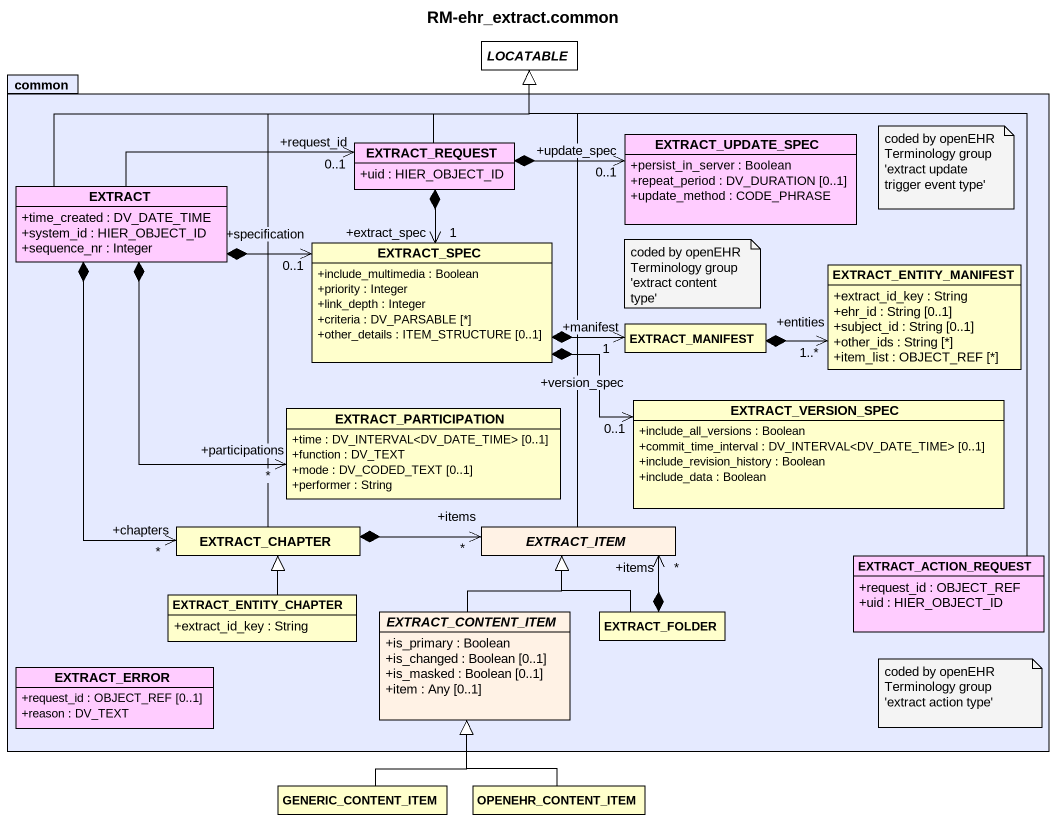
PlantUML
@startuml
title RM-ehr_extract.common
hide circle
hide empty members
skinparam classAttributeIconSize 0
abstract class LOCATABLE #FFFFFF
package common #E5EAFF {
  class EXTRACT_REQUEST #FFCCFF {
    +uid : HIER_OBJECT_ID
  }
  class EXTRACT_UPDATE_SPEC #FFCCFF {
    +persist_in_server : Boolean
    +repeat_period : DV_DURATION [0..1]
    +update_method : CODE_PHRASE
  }
  class EXTRACT #FFCCFF {
    +time_created : DV_DATE_TIME
    +system_id : HIER_OBJECT_ID
    +sequence_nr : Integer
  }
  class EXTRACT_SPEC #FFFFCC {
    +include_multimedia : Boolean
    +priority : Integer
    +link_depth : Integer
    +criteria : DV_PARSABLE [*]
    +other_details : ITEM_STRUCTURE [0..1]
  }
  class EXTRACT_ENTITY_MANIFEST #FFFFCC {
    +extract_id_key : String
    +ehr_id : String [0..1]
    +subject_id : String [0..1]
    +other_ids : String [*]
    +item_list : OBJECT_REF [*]
  }
  class EXTRACT_MANIFEST #FFFFCC
  class EXTRACT_PARTICIPATION {
    +time : DV_INTERVAL<DV_DATE_TIME> [0..1]
    +function : DV_TEXT
    +mode : DV_CODED_TEXT [0..1]
    +performer : String
  }
  class EXTRACT_VERSION_SPEC #FFFFCC {
    +include_all_versions : Boolean
    +commit_time_interval : DV_INTERVAL<DV_DATE_TIME> [0..1]
    +include_revision_history : Boolean
    +include_data : Boolean
  }
  class EXTRACT_CHAPTER
  abstract class EXTRACT_ITEM #FFF2E5
  class EXTRACT_ENTITY_CHAPTER {
    +extract_id_key : String
  }
  class EXTRACT_ACTION_REQUEST #FFCCFF {
    +request_id : OBJECT_REF
    +uid : HIER_OBJECT_ID
  }
  abstract class EXTRACT_CONTENT_ITEM #FFF2E5 {
    +is_primary : Boolean
    +is_changed : Boolean [0..1]
    +is_masked : Boolean [0..1]
    +item : Any [0..1]
  }
  class EXTRACT_FOLDER
  class EXTRACT_ERROR #FFCCFF {
    +request_id : OBJECT_REF [0..1]
    +reason : DV_TEXT
  }
}
class GENERIC_CONTENT_ITEM
class OPENEHR_CONTENT_ITEM
EXTRACT_REQUEST -up-|> LOCATABLE
EXTRACT_REQUEST *-right-> "+update_spec\n0..1" EXTRACT_UPDATE_SPEC
EXTRACT_REQUEST "+request_id\n0..1" <-left- EXTRACT
EXTRACT_REQUEST *--> "+extract_spec\n1" EXTRACT_SPEC
EXTRACT -right-|> LOCATABLE
EXTRACT *-right-> "+specification\n0..1" EXTRACT_SPEC
EXTRACT *--> "+participations\n*" EXTRACT_PARTICIPATION
EXTRACT *--> "+chapters\n*" EXTRACT_CHAPTER
EXTRACT_SPEC *-right-> "+manifest\n1" EXTRACT_MANIFEST
EXTRACT_SPEC *-right-> "+version_spec\n0..1" EXTRACT_VERSION_SPEC
EXTRACT_MANIFEST *-right-> "+entities\n1..*" EXTRACT_ENTITY_MANIFEST
EXTRACT_CHAPTER -up-|> LOCATABLE
EXTRACT_CHAPTER *-right-> "+items\n*" EXTRACT_ITEM
EXTRACT_ITEM -up-|> LOCATABLE
EXTRACT_ENTITY_CHAPTER -up-|> EXTRACT_CHAPTER
EXTRACT_ACTION_REQUEST -up-|> LOCATABLE
EXTRACT_CONTENT_ITEM -up-|> EXTRACT_ITEM
EXTRACT_FOLDER -up-|> EXTRACT_ITEM
EXTRACT_FOLDER *-up-> "+items\n*" EXTRACT_ITEM
GENERIC_CONTENT_ITEM -up-|> EXTRACT_CONTENT_ITEM
OPENEHR_CONTENT_ITEM -up-|> EXTRACT_CONTENT_ITEM
note as N1
  coded by openEHR Terminology group 'extract update trigger event type'
end note
note as N2
  coded by openEHR Terminology group 'extract content type'
end note
note as N3
  coded by openEHR Terminology group 'extract action type'
end note
@enduml
